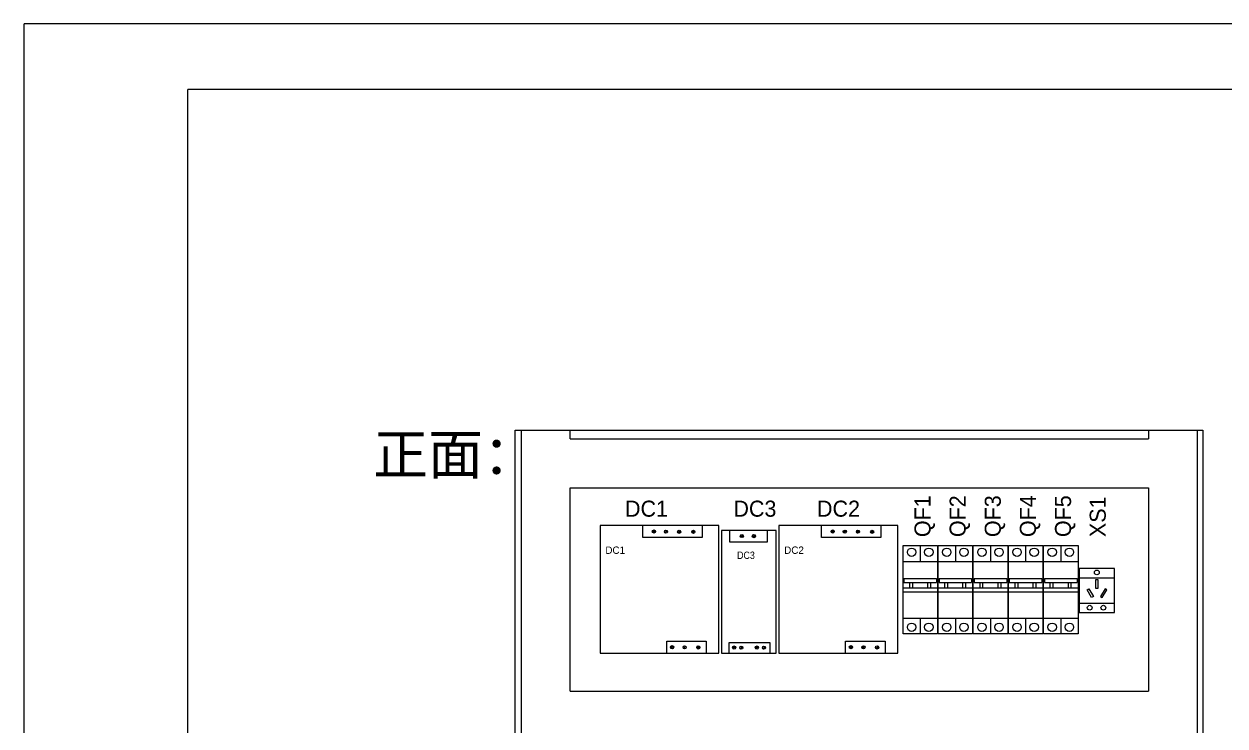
# Model space of a CAD drawing. Header units: millimetres. Extents: x 32626 to 72822, y 60047 to 123188.
# Drawn here: x 38301 to 39768, y 62549 to 63407 of the extents above; entities that cross this region are included whole.
import ezdxf

# ---------------------------------------------------------------- set-up
doc = ezdxf.new("R2010")
doc.units = ezdxf.units.MM
doc.header["$LTSCALE"] = 10
doc.layers.get('0').update_dxf_attribs({"lineweight": 18})
for name, color, linetype, lineweight in [('1轮廓实线层', 7, 'Continuous', 18), ('2细线层', 4, 'Continuous', 18), ('6文字层', 3, 'Continuous', 18), ('图框层', 7, 'Continuous', 18)]:
    doc.layers.add(name, color=color, linetype=linetype, lineweight=lineweight)
doc.styles.add('样式 1', font='SIMYOU.TTF', dxfattribs={"width": 0.9})

msp = doc.modelspace()

# ---------------------------------------------------------------- linework, layer by layer
for p, q in [((38967.7, 62900.1), (39673.9, 62900.1)), ((38967.7, 62840.1), (39673.9, 62840.1)), ((38967.7, 62592), (39673.9, 62592))]:
    msp.add_line(p, q)
at = {"layer": '1轮廓实线层'}
for p, q in [((38900.6, 62910.7), (39740.6, 62910.7)), ((38900.6, 60630.7), (38900.6, 62910.7)), ((38907.7, 62910.7), (38907.7, 60630.7)), ((38967.7, 62900.1), (38967.7, 62910.7)), ((39673.9, 62910.7), (39673.9, 62900.1)), ((39733.9, 60630.7), (39733.9, 62910.7)), ((39740.6, 62910.7), (39740.6, 60630.7)), ((38967.7, 62592), (38967.7, 62840.1)), ((39673.9, 62840.1), (39673.9, 62592)), ((39149.4, 62794.1), (39004.2, 62794.1)), ((39004.2, 62794.1), (39004.2, 62638.1)), ((39068.5, 62785.6), (39071.2, 62788.4)), ((39068.7, 62785.4), (39071.5, 62788.1)), ((39083.2, 62785.5), (39086, 62788.2)), ((39083.5, 62785.2), (39086.2, 62788)), ((39099.3, 62785.4), (39102, 62788.1)), ((39099.5, 62785.1), (39102.3, 62787.9)), ((39116.7, 62785.2), (39119.5, 62788)), ((39117, 62785), (39119.7, 62787.7)), ((39149.4, 62638.1), (39149.4, 62794.1)), ((39219.3, 62788.1), (39152.7, 62788.1)), ((39152.7, 62788.1), (39152.7, 62638.1)), ((39219.3, 62638.1), (39219.3, 62788.1)), ((39367.8, 62794.1), (39222.6, 62794.1)), ((39222.6, 62794.1), (39222.6, 62638.1)), ((39286.9, 62785.6), (39289.6, 62788.4)), ((39287.1, 62785.4), (39289.9, 62788.2)), ((39301.6, 62785.5), (39304.4, 62788.3)), ((39301.9, 62785.3), (39304.6, 62788)), ((39317.7, 62785.4), (39320.4, 62788.2)), ((39317.9, 62785.2), (39320.7, 62787.9)), ((39335.1, 62785.3), (39337.9, 62788)), ((39335.4, 62785), (39338.1, 62787.8)), ((39367.8, 62638.1), (39367.8, 62794.1)), ((39175.9, 62780.1), (39178.6, 62782.9)), ((39176.1, 62779.9), (39178.9, 62782.6)), ((39190.6, 62780), (39193.4, 62782.8)), ((39190.9, 62779.8), (39193.6, 62782.5)), ((39374.3, 62769.7), (39395.3, 62769.7)), ((39374.3, 62661.7), (39374.3, 62769.7)), ((39395.3, 62769.7), (39416.3, 62769.7)), ((39395.3, 62769.7), (39395.3, 62750.3)), ((39416.3, 62769.7), (39416.3, 62661.7)), ((39417.2, 62769.7), (39438.2, 62769.7)), ((39417.2, 62661.7), (39417.2, 62769.7)), ((39438.2, 62769.7), (39459.2, 62769.7)), ((39438.2, 62769.7), (39438.2, 62750.3)), ((39459.2, 62769.7), (39459.2, 62661.7)), ((39460.1, 62769.7), (39481.1, 62769.7)), ((39460.1, 62661.7), (39460.1, 62769.7)), ((39481.1, 62769.7), (39502.1, 62769.7)), ((39481.1, 62769.7), (39481.1, 62750.3)), ((39502.1, 62769.7), (39502.1, 62661.7)), ((39503, 62769.7), (39524, 62769.7)), ((39503, 62661.7), (39503, 62769.7)), ((39524, 62769.7), (39545, 62769.7)), ((39524, 62769.7), (39524, 62750.3)), ((39545, 62769.7), (39545, 62661.7)), ((39546, 62769.7), (39567, 62769.7)), ((39546, 62661.7), (39546, 62769.7)), ((39567, 62769.7), (39588, 62769.7)), ((39567, 62769.7), (39567, 62750.3)), ((39588, 62769.7), (39588, 62661.7)), ((39374.3, 62750.3), (39416.3, 62750.3)), ((39417.2, 62750.3), (39459.2, 62750.3)), ((39460.1, 62750.3), (39502.1, 62750.3)), ((39503, 62750.3), (39545, 62750.3)), ((39546, 62750.3), (39588, 62750.3)), ((39632.6, 62741.9), (39589.4, 62741.9)), ((39589.4, 62741.9), (39589.4, 62687.9)), ((39632.6, 62687.9), (39632.6, 62741.9)), ((39375.4, 62729.4), (39415.2, 62729.4)), ((39375.4, 62729.4), (39375.4, 62724.6)), ((39375.4, 62724.6), (39415.2, 62724.6)), ((39382.5, 62718.1), (39382.5, 62724.6)), ((39386.1, 62718.1), (39386.1, 62724.6)), ((39404.5, 62718.1), (39404.5, 62724.6)), ((39408.1, 62718.1), (39408.1, 62724.6)), ((39415.2, 62729.4), (39415.2, 62724.6)), ((39418.3, 62729.4), (39458.1, 62729.4)), ((39418.3, 62729.4), (39418.3, 62724.6)), ((39418.3, 62724.6), (39458.1, 62724.6)), ((39425.4, 62718.1), (39425.4, 62724.6)), ((39429, 62718.1), (39429, 62724.6)), ((39447.4, 62718.1), (39447.4, 62724.6)), ((39451, 62718.1), (39451, 62724.6)), ((39458.1, 62729.4), (39458.1, 62724.6)), ((39461.2, 62729.4), (39501.1, 62729.4)), ((39461.2, 62729.4), (39461.2, 62724.6)), ((39461.2, 62724.6), (39501.1, 62724.6)), ((39468.3, 62718.1), (39468.3, 62724.6)), ((39471.9, 62718.1), (39471.9, 62724.6)), ((39490.3, 62718.1), (39490.3, 62724.6)), ((39494, 62718.1), (39494, 62724.6)), ((39501.1, 62729.4), (39501.1, 62724.6)), ((39504.1, 62729.4), (39544, 62729.4)), ((39504.1, 62729.4), (39504.1, 62724.6)), ((39504.1, 62724.6), (39544, 62724.6)), ((39511.2, 62718.1), (39511.2, 62724.6)), ((39514.8, 62718.1), (39514.8, 62724.6)), ((39533.2, 62718.1), (39533.2, 62724.6)), ((39536.9, 62718.1), (39536.9, 62724.6)), ((39544, 62729.4), (39544, 62724.6)), ((39547, 62729.4), (39586.9, 62729.4)), ((39547, 62729.4), (39547, 62724.6)), ((39547, 62724.6), (39586.9, 62724.6)), ((39554.1, 62718.1), (39554.1, 62724.6)), ((39557.8, 62718.1), (39557.8, 62724.6)), ((39576.2, 62718.1), (39576.2, 62724.6)), ((39579.8, 62718.1), (39579.8, 62724.6)), ((39586.9, 62729.4), (39586.9, 62724.6)), ((39589.4, 62730.3), (39632.6, 62730.3)), ((39374.3, 62718.1), (39416.3, 62718.1)), ((39374.3, 62713.3), (39416.3, 62713.3)), ((39417.2, 62718.1), (39459.2, 62718.1)), ((39417.2, 62713.3), (39459.2, 62713.3)), ((39460.1, 62718.1), (39502.1, 62718.1)), ((39460.1, 62713.3), (39502.1, 62713.3)), ((39503, 62718.1), (39545, 62718.1)), ((39503, 62713.3), (39545, 62713.3)), ((39546, 62718.1), (39588, 62718.1)), ((39546, 62713.3), (39588, 62713.3)), ((39589.4, 62699.5), (39632.6, 62699.5)), ((39374.3, 62681.1), (39416.3, 62681.1)), ((39395.3, 62681.1), (39395.3, 62661.7)), ((39417.2, 62681.1), (39459.2, 62681.1)), ((39438.2, 62681.1), (39438.2, 62661.7)), ((39460.1, 62681.1), (39502.1, 62681.1)), ((39481.1, 62681.1), (39481.1, 62661.7)), ((39503, 62681.1), (39545, 62681.1)), ((39524, 62681.1), (39524, 62661.7)), ((39546, 62681.1), (39588, 62681.1)), ((39567, 62681.1), (39567, 62661.7)), ((39589.4, 62687.9), (39632.6, 62687.9)), ((39395.3, 62661.7), (39374.3, 62661.7)), ((39416.3, 62661.7), (39395.3, 62661.7)), ((39438.2, 62661.7), (39417.2, 62661.7)), ((39459.2, 62661.7), (39438.2, 62661.7)), ((39481.1, 62661.7), (39460.1, 62661.7)), ((39502.1, 62661.7), (39481.1, 62661.7)), ((39524, 62661.7), (39503, 62661.7)), ((39545, 62661.7), (39524, 62661.7)), ((39567, 62661.7), (39546, 62661.7)), ((39588, 62661.7), (39567, 62661.7)), ((39004.2, 62638.1), (39149.4, 62638.1)), ((39090.7, 62644.3), (39093.5, 62647)), ((39090.9, 62644), (39093.7, 62646.8)), ((39106, 62644.1), (39108.8, 62646.9)), ((39106.3, 62643.9), (39109, 62646.7)), ((39122.7, 62644), (39125.4, 62646.8)), ((39122.9, 62643.8), (39125.7, 62646.5)), ((39152.7, 62638.1), (39219.3, 62638.1)), ((39166.5, 62643.8), (39169.3, 62646.6)), ((39166.7, 62643.6), (39169.5, 62646.3)), ((39175.2, 62643.7), (39178, 62646.4)), ((39175.4, 62643.4), (39178.2, 62646.2)), ((39194.2, 62643.8), (39197, 62646.6)), ((39194.5, 62643.6), (39197.2, 62646.3)), ((39202.9, 62643.7), (39205.7, 62646.4)), ((39203.2, 62643.4), (39205.9, 62646.2)), ((39222.6, 62638.1), (39367.8, 62638.1)), ((39309.1, 62644.3), (39311.8, 62647.1)), ((39309.3, 62644.1), (39312.1, 62646.8)), ((39324.4, 62644.2), (39327.2, 62646.9)), ((39324.7, 62643.9), (39327.4, 62646.7)), ((39341.1, 62644.1), (39343.8, 62646.8)), ((39341.3, 62643.8), (39344.1, 62646.6))]:
    msp.add_line(p, q, dxfattribs=at)
for points in [[(39128.8, 62794.1), (39128.8, 62779.6), (39056.4, 62779.6), (39056.4, 62794.1)], [(39208.2, 62788.1), (39208.2, 62773.8), (39162.8, 62773.8), (39162.8, 62788.1)], [(39347.2, 62794.1), (39347.2, 62779.7), (39274.8, 62779.7), (39274.8, 62794.1)], [(39085.6, 62638.1), (39085.6, 62653), (39134, 62653), (39134, 62638.1)], [(39161.8, 62638.1), (39161.8, 62651.3), (39211.4, 62651.3), (39211.4, 62638.1)], [(39304, 62638.1), (39304, 62653), (39352.4, 62653), (39352.4, 62638.1)]]:
    msp.add_lwpolyline(points, dxfattribs=at)
for points in [[(39609.9, 62728.3), (39612.4, 62728.3), (39612.4, 62717.4), (39609.9, 62717.4)], [(39599.2, 62715.6), (39601.3, 62716.8), (39606.8, 62707.4), (39604.6, 62706.1)], [(39623.2, 62715.6), (39621, 62716.8), (39615.6, 62707.4), (39617.7, 62706.1)]]:
    msp.add_lwpolyline(points, close=True, dxfattribs=at)
for centre, radius in [((39070, 62786.9), 1.95), ((39084.7, 62786.7), 1.95), ((39100.8, 62786.6), 1.95), ((39118.2, 62786.5), 1.95), ((39177.4, 62781.4), 1.95), ((39288.4, 62786.9), 1.95), ((39303.1, 62786.8), 1.95), ((39319.2, 62786.7), 1.95), ((39336.6, 62786.5), 1.95), ((39192.1, 62781.3), 1.95), ((39384.8, 62761.5), 5.16), ((39405.8, 62761.5), 5.16), ((39427.7, 62761.5), 5.16), ((39448.7, 62761.5), 5.16), ((39470.6, 62761.5), 5.16), ((39491.6, 62761.5), 5.16), ((39513.5, 62761.5), 5.16), ((39534.5, 62761.5), 5.16), ((39556.5, 62761.5), 5.16), ((39577.5, 62761.5), 5.16), ((39611, 62736.9), 2.92), ((39602.3, 62693.8), 2.92), ((39619, 62693.8), 2.92), ((39384.8, 62669.9), 5.16), ((39405.8, 62669.9), 5.16), ((39427.7, 62669.9), 5.16), ((39448.7, 62669.9), 5.16), ((39470.6, 62669.9), 5.16), ((39491.6, 62669.9), 5.16), ((39513.5, 62669.9), 5.16), ((39534.5, 62669.9), 5.16), ((39556.5, 62669.9), 5.16), ((39577.5, 62669.9), 5.16), ((39092.2, 62645.5), 1.95), ((39107.5, 62645.4), 1.95), ((39124.2, 62645.3), 1.95), ((39168, 62645.1), 1.95), ((39176.7, 62644.9), 1.95), ((39195.7, 62645.1), 1.95), ((39204.4, 62644.9), 1.95), ((39310.6, 62645.6), 1.95), ((39325.9, 62645.4), 1.95), ((39342.6, 62645.3), 1.95)]:
    msp.add_circle(centre, radius, dxfattribs=at)
at = {"layer": '2细线层'}
for p in [(38300.6, 60047), (43052.6, 63407)]:
    msp.add_line(p, (38300.6, 63407), dxfattribs=at)
at = {"layer": '图框层'}
for p in [(38500.6, 60127), (42972.6, 63327)]:
    msp.add_line(p, (38500.6, 63327), dxfattribs=at)

# ---------------------------------------------------------------- texts
at = {"layer": '1轮廓实线层', "style": '样式 1'}
for s, p in [('DC1', (39010.7, 62759.6)), ('DC2', (39229.1, 62759.6))]:
    msp.add_text(s, height=8.99, dxfattribs=at).set_placement(p)
at = {"layer": '1轮廓实线层', "style": '样式 1', "width": 0.9}
msp.add_text('DC3', height=8.99, dxfattribs=at).set_placement((39171.6, 62753.4))
at = {"layer": '6文字层', "style": '样式 1'}
for s, height, p in [('正面：', 49.08, (38727.2, 62856.7)), ('DC1', 19.63, (39034.7, 62805)), ('DC3', 19.63, (39167.1, 62805)), ('DC2', 19.63, (39269.2, 62805))]:
    msp.add_text(s, height=height, dxfattribs=at).set_placement(p)
for s, p in [('QF1', (39407.9, 62780.1)), ('QF2', (39450.8, 62780.1)), ('QF3', (39493.7, 62780.1)), ('QF4', (39536.6, 62780.1)), ('QF5', (39579.5, 62780.1)), ('XS1', (39621.9, 62780.1))]:
    msp.add_text(s, height=19.63, rotation=90, dxfattribs=at).set_placement(p)

doc.saveas('drawing.dxf')
